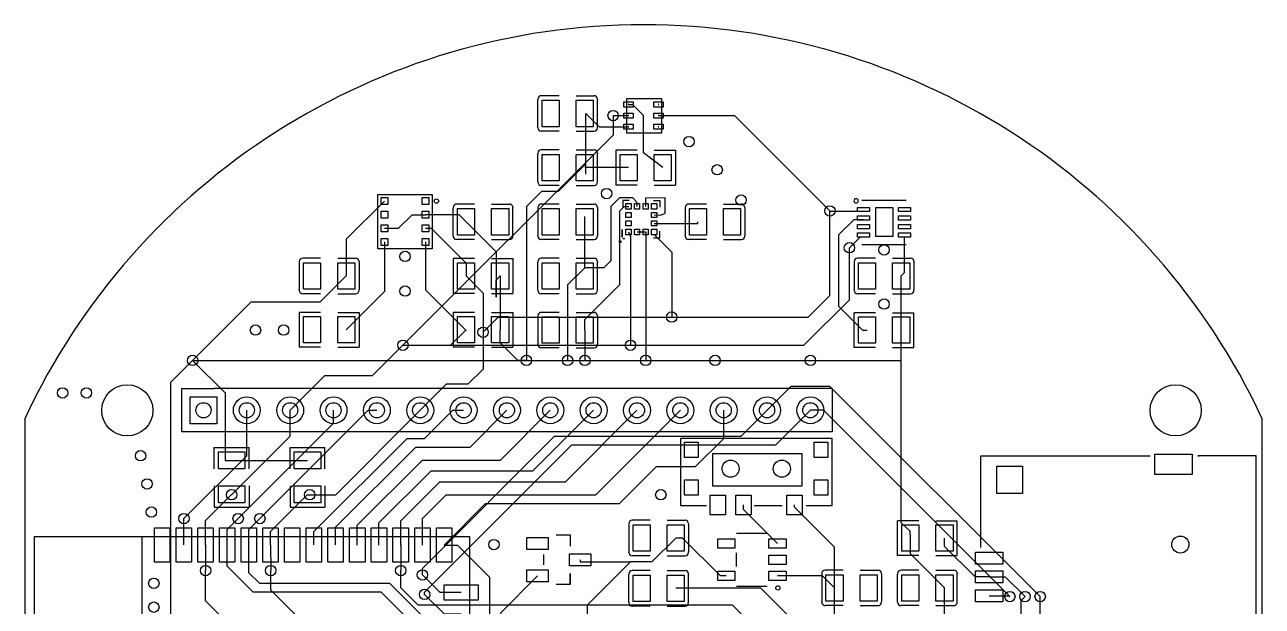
# Model space of a CAD drawing. Extents: x -1427 to 1430, y -1575 to 1575.
# Drawn here: x -1427 to 1427, y 233 to 1575 of the extents above; entities that cross this region are included whole.
import ezdxf

# ---------------------------------------------------------------- set-up
doc = ezdxf.new("R2010")
doc.units = 9

msp = doc.modelspace()

# ---------------------------------------------------------------- linework, layer by layer
for points in [[(-243.9, 1403.069), (-243.9, 1401.496)], [(-243.9, 1338.503), (-243.9, 1401.496)], [(-194.686, 1410.945), (-236.024, 1410.945)], [(-155.316, 1410.945), (-113.978, 1410.945)], [(-106.103, 1403.07), (-106.103, 1401.497)], [(-106.102, 1338.503), (-106.103, 1401.497)], [(-34.45, 1390.58), (-25.58, 1390.58), (0, 1365)], [(-70, 1365), (-70, 1320), (-555, 835)], [(-133.13, 1230), (-133.131, 1370)], [(-133.131, 1370), (-102.551, 1339.42), (-34.45, 1339.42)], [(-70, 1365), (-34.5, 1365)], [(44.37, 1245), (0, 1279.37), (0, 1365)], [(34.451, 1364.99), (210.01, 1364.99), (430, 1145)], [(-243.9, 1336.931), (-243.9, 1338.503)], [(-194.686, 1329.055), (-236.024, 1329.055)], [(-155.316, 1329.055), (-113.978, 1329.055)], [(-106.102, 1337.719), (-106.102, 1338.503)], [(-106.102, 1336.931), (-106.102, 1338.503)], [(-194.686, 1285.945), (-236.024, 1285.945)], [(-155.316, 1285.945), (-113.978, 1285.945)], [(-63.899, 1285.156), (-63.898, 1204.844)], [(-14.685, 1285.156), (-63.898, 1285.156)], [(24.685, 1285.156), (73.898, 1285.156)], [(73.898, 1285.156), (73.898, 1204.844)], [(-243.9, 1278.069), (-243.9, 1276.496)], [(-243.9, 1213.503), (-243.9, 1276.496)], [(-106.103, 1278.07), (-106.103, 1276.497)], [(-106.102, 1213.503), (-106.103, 1276.497)], [(-135.63, 1251.25), (-196.88, 1190), (-235, 1190), (-270, 1155), (-270, 800)], [(-34.37, 1245), (-135.63, 1245)], [(-243.9, 1211.931), (-243.9, 1213.503)], [(-194.686, 1204.055), (-236.024, 1204.055)], [(-155.316, 1204.055), (-113.978, 1204.055)], [(-106.102, 1212.719), (-106.102, 1213.503)], [(-106.102, 1211.931), (-106.102, 1213.503)], [(-14.685, 1204.844), (-63.898, 1204.844)], [(24.685, 1204.844), (73.898, 1204.844)], [(-14.8, 1155.6), (-15.1, 1165.4), (-24.7, 1175), (-55, 1175), (-75, 1155), (-75, 1030), (-91.3, 1013.7), (-135.6, 1013.7)], [(24.53, 1135.898), (40, 1135), (50, 1140), (50, 1175), (4.8, 1174.8), (4.84, 1155.588)], [(-597.27, 1167.95), (-685.63, 1079.59), (-685.63, 995)], [(-438.899, 1153.069), (-438.899, 1151.496)], [(-438.899, 1088.503), (-438.899, 1151.496)], [(-389.685, 1160.945), (-431.023, 1160.945)], [(-370, 865), (-335.3, 900), (380, 900), (430, 950), (430, 1145)], [(-350.315, 1160.945), (-308.977, 1160.945)], [(-301.102, 1153.07), (-301.102, 1151.497)], [(-301.101, 1088.503), (-301.102, 1151.497)], [(-243.899, 1153.069), (-243.899, 1151.497)], [(-243.899, 1152.281), (-243.899, 1151.497)], [(-243.899, 1151.497), (-243.898, 1088.503)], [(-194.685, 1160.945), (-236.023, 1160.945)], [(-155.315, 1160.945), (-113.977, 1160.945)], [(-135, 870), (-135, 894.4), (-54.4, 975), (-54.4, 1145.6), (-44.4, 1155.6), (-33.9, 1155.6)], [(-106.101, 1153.069), (-106.101, 1151.497)], [(-106.101, 1151.497), (-106.101, 1088.504)], [(-33, 1169.064), (-48, 1169.064), (-48, 1154.064)], [(23, 1169.064), (38, 1169.064), (38, 1154.064)], [(96.101, 1153.069), (96.101, 1151.497)], [(96.101, 1152.281), (96.101, 1151.497)], [(96.101, 1151.497), (96.102, 1088.503)], [(145.315, 1160.945), (103.977, 1160.945)], [(184.685, 1160.945), (226.023, 1160.945)], [(233.899, 1153.069), (233.899, 1151.497)], [(233.899, 1151.497), (233.899, 1088.504)], [(430, 1145), (430.471, 1144.529), (507.759, 1144.529)], [(503.823, 1169.937), (606.186, 1169.937)], [(-597.3, 1105), (-565, 1105), (-533.5, 1136.4), (-502.8, 1136.4)], [(-502.78, 1136.45), (-425.82, 1136.45), (-409.37, 1120)], [(-409.37, 1120), (-340, 1050.63), (-340, 945.63), (-340, 985.63), (-330.63, 995)], [(-135.63, 1013.75), (-135.63, 1132.5)], [(24.5, 1116.2), (125.6, 1116.2), (125.6, 1120)], [(507.8, 1124.8), (484.8, 1124.8), (450, 1090), (450, 925), (505, 870), (515.6, 870)], [(-502.8, 1105), (-490, 1105), (-409.4, 1024.4), (-409.4, 995)], [(-438.899, 1086.931), (-438.899, 1088.503)], [(-301.101, 1087.719), (-301.101, 1088.503)], [(-301.101, 1086.931), (-301.101, 1088.503)], [(-243.898, 1086.93), (-243.898, 1088.503)], [(-106.101, 1086.931), (-106.101, 1088.504)], [(-49, 1085.064), (-49, 1102.064), (-49, 1083.569)], [(-34.53, 1096.528), (-30, 1085.94), (-30, 835)], [(-14.8, 1096.5), (4.8, 1096.5)], [(4.8, 1096.499), (5, 1096.299), (5, 800)], [(23, 1083.064), (38, 1083.064), (38, 1098.064)], [(24.53, 1090.47), (65, 1050), (65, 900)], [(96.102, 1086.93), (96.102, 1088.503)], [(233.899, 1086.931), (233.899, 1088.504)], [(475, 1060), (500.47, 1085.47), (507.76, 1085.47)], [(594.37, 995), (602.24, 1002.87), (602.24, 1085.47)], [(-597.27, 1073.46), (-597.27, 959.178), (-685.659, 870.789)], [(-555, 835), (370, 835), (475, 940), (475, 1060)], [(-502.8, 1073.5), (-502.8, 962.8), (-409.4, 869.4), (-409.4, 870.79)], [(-389.685, 1079.055), (-431.023, 1079.055)], [(-350.315, 1079.055), (-308.977, 1079.055)], [(-194.685, 1079.055), (-236.023, 1079.055)], [(-155.315, 1079.055), (-113.977, 1079.055)], [(-47.653, 1081.717), (-42.86, 1081.717)], [(145.315, 1079.055), (103.977, 1079.055)], [(184.685, 1079.055), (226.023, 1079.055)], [(503.823, 1067.574), (606.186, 1067.574)], [(-793.899, 1028.069), (-793.899, 1026.497)], [(-744.685, 1035.945), (-786.023, 1035.945)], [(-705.315, 1035.945), (-663.977, 1035.945)], [(-656.101, 1028.069), (-656.101, 1026.497)], [(-438.899, 1035.156), (-438.898, 954.844)], [(-389.685, 1035.156), (-438.898, 1035.156)], [(-350.315, 1035.156), (-301.102, 1035.156)], [(-301.102, 1035.156), (-301.102, 954.844)], [(-243.899, 1028.069), (-243.899, 1026.496)], [(-194.685, 1035.945), (-236.023, 1035.945)], [(-155.315, 1035.945), (-113.977, 1035.945)], [(-106.102, 1028.07), (-106.102, 1026.497)], [(486.101, 1028.069), (486.101, 1026.497)], [(535.315, 1035.945), (493.977, 1035.945)], [(574.685, 1035.945), (616.023, 1035.945)], [(623.899, 1028.069), (623.899, 1026.497)], [(-793.899, 1027.281), (-793.899, 1026.497)], [(-793.899, 1026.497), (-793.898, 963.503)], [(-656.101, 1026.497), (-656.101, 963.504)], [(-243.899, 963.503), (-243.899, 1026.496)], [(-135.63, 1013.75), (-175, 974.38), (-175, 800)], [(-106.101, 963.503), (-106.102, 1026.497)], [(486.101, 1027.281), (486.101, 1026.497)], [(486.101, 1026.497), (486.102, 963.503)], [(623.899, 1026.497), (623.899, 963.504)], [(-1040, 800), (-905, 935), (-745.601, 935), (-685.601, 995)], [(-409.37, 995), (-370, 955.63), (-370, 865)], [(-330.63, 995), (-330.659, 994.971), (-330.66, 870.79)], [(594.37, 870), (594.37, 995), (594.37, 995)], [(-793.898, 961.93), (-793.898, 963.503)], [(-744.685, 954.055), (-786.023, 954.055)], [(-705.315, 954.055), (-663.977, 954.055)], [(-656.101, 961.931), (-656.101, 963.504)], [(-389.685, 954.844), (-438.898, 954.844)], [(-350.315, 954.844), (-301.102, 954.844)], [(-243.899, 961.931), (-243.899, 963.503)], [(-194.685, 954.055), (-236.023, 954.055)], [(-155.315, 954.055), (-113.977, 954.055)], [(-106.101, 962.719), (-106.101, 963.503)], [(-106.101, 961.931), (-106.101, 963.503)], [(486.102, 961.93), (486.102, 963.503)], [(535.315, 954.055), (493.977, 954.055)], [(574.685, 954.055), (616.023, 954.055)], [(623.899, 961.931), (623.899, 963.504)], [(-793.929, 910.945), (-793.928, 830.633)], [(-744.715, 910.945), (-793.928, 910.945)], [(-705.345, 910.945), (-656.132, 910.945)], [(-656.132, 910.945), (-656.132, 830.633)], [(-438.929, 910.945), (-438.928, 830.633)], [(-389.715, 910.945), (-438.928, 910.945)], [(-350.345, 910.945), (-301.132, 910.945)], [(-301.132, 910.945), (-301.132, 830.633)], [(-243.899, 903.069), (-243.899, 901.497)], [(-243.899, 902.281), (-243.899, 901.497)], [(-243.899, 901.497), (-243.898, 838.503)], [(-194.685, 910.945), (-236.023, 910.945)], [(-155.315, 910.945), (-113.977, 910.945)], [(-106.101, 903.069), (-106.101, 901.497)], [(-106.101, 901.497), (-106.101, 838.504)], [(535.315, 910.156), (486.102, 910.156)], [(486.102, 829.844), (486.102, 910.156)], [(574.685, 910.156), (623.898, 910.156)], [(623.899, 829.844), (623.898, 910.156)], [(-555, 835), (-445.2, 835), (-409.4, 870.8)], [(-370, 865), (-370, 780), (-405, 745), (-455, 745), (-515, 685)], [(-270, 800), (-290, 800), (-330.7, 840.7), (-330.7, 870.8)], [(-135.63, 870), (-135.63, 800.63), (-135, 800)], [(385, 800), (594.4, 800), (594.4, 870)], [(615.6, 390), (615.1, 405.9), (594.4, 425.3), (594.4, 870)], [(-815, 685), (-735, 765), (-625, 765), (-555, 835)], [(-744.715, 830.633), (-793.928, 830.633)], [(-705.345, 830.633), (-656.132, 830.633)], [(-389.715, 830.633), (-438.928, 830.633)], [(-350.345, 830.633), (-301.132, 830.633)], [(-243.898, 836.93), (-243.898, 838.503)], [(-194.685, 829.055), (-236.023, 829.055)], [(-155.315, 829.055), (-113.977, 829.055)], [(-106.101, 836.931), (-106.101, 838.504)], [(535.315, 829.844), (486.102, 829.844)], [(574.685, 829.844), (623.898, 829.844)], [(-990, -200), (-1090, -100), (-1090, 750), (-1040, 800)], [(-1040, 800), (385, 800)], [(-1040, 800), (-965, 725), (-965, 569.4), (-950, 569.4)], [(435, 735), (435, 735), (435, 635), (-1065, 635), (-1065, 735), (-990, 735)], [(435, 735), (-990, 735)], [(915, 255), (430, 740), (340, 740), (285, 685)], [(-1427.255, 665.539), (-1427.255, -666.498)], [(-1060, 435), (-915, 580), (-915, 685)], [(-950, 490), (-815, 625), (-815, 685)], [(-935, 435), (-715, 655), (-715, 685)], [(-885, 435), (-635, 685), (-615, 685)], [(-770, 490), (-710, 490), (-515, 685)], [(-760.1, 374), (-760.1, 404.9), (-545, 620), (-505, 620), (-440, 685), (-415, 685)], [(-710.1, 374), (-710.1, 414.9), (-525, 600), (-400, 600), (-315, 685)], [(-660.12, 373.98), (-660.12, 419.88), (-510, 570), (-330, 570), (-215, 685)], [(-610.12, 373.98), (-610.12, 424.88), (-490, 545), (-255, 545), (-115, 685)], [(-560.12, 373.98), (-560.12, 429.88), (-470, 520), (-180, 520), (-15, 685)], [(-510.12, 373.98), (-510.12, 434.88), (-455, 490), (-110, 490), (85, 685)], [(-510, 305), (-510, 320), (-205, 625), (225, 625), (285, 685)], [(-505, 260), (-505, 265), (-165, 605), (305, 605), (385, 685)], [(-460.12, 373.98), (-364.1, 470), (-55, 470), (30, 555), (120, 555), (185, 620), (185, 685)], [(845, 255), (415, 685), (385, 685)], [(1427.254, -665.545), (1427.254, 665.539)], [(375.001, 465.001), (435.001, 465.001), (435.001, 620.001), (85.001, 620.001), (85.001, 465.001), (145.001, 465.001)], [(-990.156, 549.685), (-990.156, 598.898)], [(-990.156, 598.898), (-909.844, 598.898)], [(-909.844, 549.685), (-909.844, 598.898)], [(-815.186, 549.685), (-815.186, 598.898)], [(-815.186, 598.898), (-734.874, 598.898)], [(-734.874, 549.685), (-734.874, 598.898)], [(778.349, 368.58), (778.349, 580.116), (891.892, 579.801)], [(891.899, 579.781), (1168.349, 580.116)], [(1278.301, -66.42), (1413.301, -66.42), (1413.301, 579.781), (1278.301, 579.781), (1281.658, 579.801)], [(-950, 569.37), (-775, 569.37)], [(-1010.12, 373.98), (-1010.12, 430.51), (-950, 490.63)], [(-990.156, 510.315), (-990.156, 461.102)], [(-950, 490.63), (-950, 490)], [(-909.844, 510.315), (-909.844, 461.102)], [(-860.11, 373.98), (-860.11, 405.52), (-775, 490.63)], [(-815.186, 510.315), (-815.186, 461.102)], [(-775, 490.63), (-774.37, 490), (-770, 490)], [(-734.874, 510.315), (-734.874, 461.102)], [(-990.156, 461.101), (-909.844, 461.102)], [(-815.186, 461.101), (-734.874, 461.102)], [(309.05, 377.4), (230.471, 455.979), (230.471, 466.521)], [(255.001, 465.001), (320.001, 465.001)], [(440.63, 275), (440.63, 369.37), (348.601, 461.399), (348.601, 466.499)], [(-1060.1, 374), (-1060, 435)], [(-960.11, 373.98), (-960.11, 409.89), (-935, 435)], [(-910.12, 373.98), (-910.12, 409.88), (-885, 435)], [(15.315, 430.945), (-26.023, 430.945)], [(54.685, 430.945), (96.023, 430.945)], [(635.315, 430.156), (586.102, 430.156)], [(586.102, 349.844), (586.102, 430.156)], [(674.685, 430.156), (723.898, 430.156)], [(723.899, 349.844), (723.898, 430.156)], [(-33.899, 423.069), (-33.899, 421.497)], [(-33.899, 422.281), (-33.899, 421.497)], [(-33.899, 421.497), (-33.898, 358.503)], [(103.899, 423.069), (103.899, 421.497)], [(103.899, 421.497), (103.899, 358.504)], [(214.562, 401.025), (285.429, 401.025)], [(-1010.1, 374), (-1010, 315)], [(-530, -165), (-530, 190), (-605, 265), (-900, 265), (-960.11, 325.11), (-960.11, 373.979)], [(-490, -165), (-490, 190), (-585, 285), (-885, 285), (-910.12, 310.12), (-910.12, 373.979)], [(-860.1, 374), (-860, 315)], [(-560.1, 374), (-560, 315)], [(-460.12, 373.979), (-428.979, 373.979), (-355, 300), (-355, 155)], [(-201.5, 397.48), (-169.41, 397.48), (-169.41, 371.5)], [(74.37, 390), (19.37, 335), (-30, 335), (-130.03, 234.97), (-130.03, 174.37)], [(190.9, 302.6), (177.4, 302.6), (90, 390), (74.4, 390)], [(694.37, 275), (615.63, 353.74), (615.63, 390)], [(797.402, 300.3), (764.702, 300.3), (694.37, 370.632), (694.37, 390)], [(-230.43, 351.81), (-230.43, 328.19)], [(-33.898, 356.93), (-33.898, 358.503)], [(15.315, 349.055), (-26.023, 349.055)], [(54.685, 349.055), (96.023, 349.055)], [(103.899, 356.931), (103.899, 358.504)], [(214.562, 324.252), (214.562, 355.749)], [(635.315, 349.844), (586.102, 349.844)], [(674.685, 349.844), (723.898, 349.844)], [(150, 50), (10, 190), (-955, 190), (-1010, 245), (-1010, 315)], [(150, 85), (25, 210), (-800, 210), (-860, 270), (-860, 315)], [(285, 155), (205, 235), (-520, 235), (-560, 275), (-560, 315)], [(-145.8, 340), (-145.8, 335), (-30, 335)], [(15.315, 315.033), (-26.023, 315.033)], [(54.685, 315.033), (96.023, 315.033)], [(460.315, 315.945), (418.977, 315.945)], [(499.685, 315.945), (541.023, 315.945)], [(635.315, 315.945), (593.977, 315.945)], [(674.685, 315.945), (716.023, 315.945)], [(-420.7, 264.3), (-469.3, 264.3), (-510, 305)], [(-244.2, 302.6), (-330, 216.8), (-330, 140), (-350, 120), (-350, -4.4), (-255, -99.4)], [(-169.41, 308.5), (-169.41, 282.52), (-169.41, 308.5), (-169.41, 282.52), (-201.5, 282.52)], [(-33.899, 307.157), (-33.899, 305.584)], [(-33.899, 242.591), (-33.899, 305.584)], [(103.898, 307.158), (103.898, 305.585)], [(103.899, 242.591), (103.898, 305.585)], [(440.63, 275), (413.03, 302.6), (337.9, 302.6), (309.099, 302.6)], [(411.101, 308.069), (411.101, 306.497)], [(411.101, 307.281), (411.101, 306.497)], [(411.101, 306.497), (411.102, 243.503)], [(548.899, 308.069), (548.899, 306.497)], [(548.899, 306.497), (548.899, 243.504)], [(586.101, 308.069), (586.101, 306.496)], [(586.101, 243.503), (586.101, 306.496)], [(723.898, 308.07), (723.898, 306.497)], [(723.899, 243.503), (723.898, 306.497)], [(797.4, 300.3), (834.6, 300.3), (880, 255)], [(-420.701, 214.299), (-459.299, 214.299), (-505, 260)], [(325.9, 107.8), (360, 107.8), (360, 185), (270.9, 274.1), (74.4, 274.1)], [(214.562, 278.977), (285.429, 278.977)], [(442.6, 144.199), (440.63, 146.169), (440.63, 275)], [(694.37, 160), (694.37, 275), (694.37, 275)], [(797.378, 257.051), (842.949, 257.051), (845, 255)], [(-33.899, 241.019), (-33.899, 242.591)], [(15.315, 233.143), (-26.023, 233.143)], [(54.685, 233.143), (96.023, 233.143)], [(103.899, 241.807), (103.899, 242.591)], [(103.899, 241.019), (103.899, 242.591)], [(411.102, 241.93), (411.102, 243.503)], [(460.315, 234.055), (418.977, 234.055)], [(499.685, 234.055), (541.023, 234.055)], [(880, 255), (870.02, 245.02), (870.02, -144.98), (505, -510)], [(548.899, 241.931), (548.899, 243.504)], [(586.101, 241.931), (586.101, 243.503)], [(635.315, 234.055), (593.977, 234.055)], [(674.685, 234.055), (716.023, 234.055)], [(723.899, 242.719), (723.899, 243.503)], [(723.899, 241.931), (723.899, 243.503)], [(797.378, 83.75), (828.682, 83.75), (915, 170.068), (915, 255)]]:
    msp.add_lwpolyline(points)
for points in [[(-194.686, 1339.488), (-234.056, 1339.488), (-234.056, 1400.512), (-194.686, 1400.512)], [(-115.946, 1339.488), (-155.316, 1339.488), (-155.316, 1400.512), (-115.946, 1400.512)], [(-38.82, 1324.815), (-38.82, 1404.815), (41.18, 1404.815), (41.18, 1324.815), (-38.82, 1324.815)], [(-45.28, 1396.495), (-23.62, 1396.495), (-23.62, 1384.675), (-45.28, 1384.675)], [(-45.28, 1370.895), (-23.62, 1370.895), (-23.62, 1359.085), (-45.28, 1359.085)], [(-33.55, 1390.585), (-35.35, 1390.585)], [(-33.55, 1390.585), (-35.35, 1390.585)], [(23.62, 1396.495), (45.27, 1396.495), (45.27, 1384.675), (23.62, 1384.675)], [(23.62, 1370.895), (45.27, 1370.895), (45.27, 1359.085), (23.62, 1359.085)], [(35.35, 1390.585), (33.55, 1390.585)], [(35.35, 1390.585), (33.55, 1390.585)], [(-45.28, 1345.325), (-23.62, 1345.325), (-23.62, 1333.515), (-45.28, 1333.515)], [(-33.55, 1364.985), (-35.35, 1364.985)], [(-33.55, 1364.985), (-35.35, 1364.985)], [(23.62, 1345.355), (45.27, 1345.355), (45.27, 1333.545), (23.62, 1333.545)], [(35.35, 1364.985), (33.55, 1364.985)], [(35.35, 1364.985), (33.55, 1364.985)], [(-33.55, 1339.415), (-35.35, 1339.415)], [(-33.55, 1339.415), (-35.35, 1339.415)], [(35.35, 1339.445), (33.55, 1339.445)], [(35.35, 1339.445), (33.55, 1339.445)], [(-194.686, 1214.488), (-234.056, 1214.488), (-234.056, 1275.512), (-194.686, 1275.512)], [(-115.946, 1214.488), (-155.316, 1214.488), (-155.316, 1275.512), (-115.946, 1275.512)], [(-54.055, 1275.512), (-14.685, 1275.512), (-14.685, 1214.488), (-54.055, 1214.488)], [(24.685, 1275.512), (64.055, 1275.512), (64.055, 1214.488), (24.685, 1214.488)], [(-612.782, 1182.947), (-487.782, 1182.947), (-487.782, 1057.947), (-612.782, 1057.947), (-612.782, 1182.947)], [(-605.144, 1175.821), (-589.396, 1175.821), (-589.396, 1160.073), (-605.144, 1160.073)], [(-510.656, 1175.821), (-494.908, 1175.821), (-494.908, 1160.073), (-510.656, 1160.073)], [(-605.144, 1144.325), (-589.396, 1144.325), (-589.396, 1128.577), (-605.144, 1128.577)], [(-510.656, 1144.325), (-494.908, 1144.325), (-494.908, 1128.577), (-510.656, 1128.577)], [(-389.685, 1089.488), (-429.055, 1089.488), (-429.055, 1150.512), (-389.685, 1150.512)], [(-310.945, 1089.488), (-350.315, 1089.488), (-350.315, 1150.512), (-310.945, 1150.512)], [(-234.055, 1150.512), (-194.685, 1150.512), (-194.685, 1089.488), (-234.055, 1089.488)], [(-155.315, 1150.512), (-115.945, 1150.512), (-115.945, 1089.488), (-155.315, 1089.488)], [(-40.436, 1162.084), (-28.624, 1162.084), (-28.624, 1149.092), (-40.436, 1149.092)], [(-20.746, 1162.084), (-8.934, 1162.084), (-8.934, 1149.092), (-20.746, 1149.092)], [(-1.066, 1162.084), (10.746, 1162.084), (10.746, 1149.092), (-1.066, 1149.092)], [(18.624, 1162.084), (30.436, 1162.084), (30.436, 1149.092), (18.624, 1149.092)], [(105.945, 1150.512), (145.315, 1150.512), (145.315, 1089.488), (105.945, 1089.488)], [(184.685, 1150.512), (224.055, 1150.512), (224.055, 1089.488), (184.685, 1089.488)], [(521.54, 1153.204), (521.54, 1143.362), (493.981, 1143.362), (493.981, 1153.204)], [(575.19, 1152.82), (575.19, 1085.89), (535.82, 1085.89), (535.82, 1152.82)], [(616.029, 1153.204), (616.029, 1143.362), (588.47, 1143.362), (588.47, 1153.204)], [(-40.436, 1129.992), (-40.436, 1141.803), (-28.624, 1141.803), (-28.624, 1129.992)], [(-40.436, 1110.312), (-40.436, 1122.123), (-28.624, 1122.123), (-28.624, 1110.312)], [(30.436, 1141.803), (30.436, 1129.992), (18.624, 1129.992), (18.624, 1141.803)], [(30.436, 1122.123), (30.436, 1110.312), (18.624, 1110.312), (18.624, 1122.123)], [(521.539, 1133.519), (521.539, 1123.677), (493.98, 1123.677), (493.98, 1133.519)], [(521.539, 1113.833), (521.539, 1103.991), (493.98, 1103.991), (493.98, 1113.833)], [(616.028, 1133.519), (616.028, 1123.677), (588.469, 1123.677), (588.469, 1133.519)], [(616.028, 1113.833), (616.028, 1103.991), (588.469, 1103.991), (588.469, 1113.833)], [(-605.144, 1112.829), (-589.396, 1112.829), (-589.396, 1097.081), (-605.144, 1097.081)], [(-510.656, 1112.829), (-494.908, 1112.829), (-494.908, 1097.081), (-510.656, 1097.081)], [(-28.624, 1090.032), (-40.436, 1090.032), (-40.436, 1103.024), (-28.624, 1103.024)], [(-8.934, 1090.032), (-20.746, 1090.032), (-20.746, 1103.024), (-8.934, 1103.024)], [(10.746, 1090.032), (-1.066, 1090.032), (-1.066, 1103.024), (10.746, 1103.024)], [(30.436, 1090.032), (18.624, 1090.032), (18.624, 1103.024), (30.436, 1103.024)], [(521.539, 1094.148), (521.539, 1084.306), (493.98, 1084.306), (493.98, 1094.148)], [(616.027, 1094.148), (616.027, 1084.306), (588.468, 1084.306), (588.468, 1094.148)], [(-605.144, 1081.333), (-589.396, 1081.333), (-589.396, 1065.585), (-605.144, 1065.585)], [(-510.656, 1081.333), (-494.908, 1081.333), (-494.908, 1065.585), (-510.656, 1065.585)], [(-784.055, 1025.512), (-744.685, 1025.512), (-744.685, 964.488), (-784.055, 964.488)], [(-705.315, 1025.512), (-665.945, 1025.512), (-665.945, 964.488), (-705.315, 964.488)], [(-429.055, 1025.512), (-389.685, 1025.512), (-389.685, 964.488), (-429.055, 964.488)], [(-350.315, 1025.512), (-310.945, 1025.512), (-310.945, 964.488), (-350.315, 964.488)], [(-194.685, 964.488), (-234.055, 964.488), (-234.055, 1025.512), (-194.685, 1025.512)], [(-115.945, 964.488), (-155.315, 964.488), (-155.315, 1025.512), (-115.945, 1025.512)], [(495.945, 1025.512), (535.315, 1025.512), (535.315, 964.488), (495.945, 964.488)], [(574.685, 1025.512), (614.055, 1025.512), (614.055, 964.488), (574.685, 964.488)], [(-784.085, 901.301), (-744.715, 901.301), (-744.715, 840.277), (-784.085, 840.277)], [(-705.345, 901.301), (-665.975, 901.301), (-665.975, 840.277), (-705.345, 840.277)], [(-429.085, 901.301), (-389.715, 901.301), (-389.715, 840.277), (-429.085, 840.277)], [(-350.345, 901.301), (-310.975, 901.301), (-310.975, 840.277), (-350.345, 840.277)], [(-234.055, 900.512), (-194.685, 900.512), (-194.685, 839.488), (-234.055, 839.488)], [(-155.315, 900.512), (-115.945, 900.512), (-115.945, 839.488), (-155.315, 839.488)], [(535.315, 839.488), (495.945, 839.488), (495.945, 900.512), (535.315, 900.512)], [(614.055, 839.488), (574.685, 839.488), (574.685, 900.512), (614.055, 900.512)], [(-1046, 716), (-984, 716), (-984, 654), (-1046, 654)], [(126.144, 575.749), (94.648, 575.749), (94.648, 611.183), (126.144, 611.183)], [(425.357, 575.768), (393.861, 575.768), (393.861, 611.202), (425.357, 611.202)], [(-980.512, 549.685), (-980.512, 589.055), (-919.488, 589.055), (-919.488, 549.685)], [(-805.542, 549.685), (-805.542, 589.055), (-744.518, 589.055), (-744.518, 549.685)], [(365.005, 510.005), (160.005, 510.005), (160.005, 585.005), (365.005, 585.005), (365.005, 510.005)], [(1179.295, 536.493), (1179.295, 583.737), (1265.909, 583.737), (1265.909, 536.493)], [(815.121, 493.186), (815.121, 556.178), (874.177, 556.178), (874.177, 493.186)], [(126.144, 489.154), (94.648, 489.154), (94.648, 524.588), (126.144, 524.588)], [(425.357, 489.154), (393.861, 489.154), (393.861, 524.588), (425.357, 524.588)], [(-980.512, 470.945), (-980.512, 510.315), (-919.488, 510.315), (-919.488, 470.945)], [(-805.542, 470.945), (-805.542, 510.315), (-744.518, 510.315), (-744.518, 470.945)], [(189.137, 443.879), (153.703, 443.879), (153.703, 489.155), (189.137, 489.155)], [(248.192, 443.879), (212.758, 443.879), (212.758, 489.155), (248.192, 489.155)], [(366.302, 443.879), (330.868, 443.879), (330.868, 489.155), (366.302, 489.155)], [(-1092.401, 413.347), (-1092.401, 334.607), (-1127.835, 334.607), (-1127.835, 413.347)], [(-1042.399, 413.347), (-1042.399, 334.607), (-1077.833, 334.607), (-1077.833, 413.347)], [(-992.399, 413.347), (-992.399, 334.607), (-1027.833, 334.607), (-1027.833, 413.347)], [(-942.398, 413.347), (-942.398, 334.607), (-977.832, 334.607), (-977.832, 413.347)], [(-892.399, 413.347), (-892.399, 334.607), (-927.833, 334.607), (-927.833, 413.347)], [(-842.397, 413.347), (-842.397, 334.607), (-877.831, 334.607), (-877.831, 413.347)], [(-792.397, 413.347), (-792.397, 334.607), (-827.831, 334.607), (-827.831, 413.347)], [(-742.398, 413.347), (-742.398, 334.607), (-777.832, 334.607), (-777.832, 413.347)], [(-692.399, 413.347), (-692.399, 334.607), (-727.833, 334.607), (-727.833, 413.347)], [(-642.4, 413.347), (-642.4, 334.607), (-677.834, 334.607), (-677.834, 413.347)], [(-592.401, 413.347), (-592.401, 334.607), (-627.835, 334.607), (-627.835, 413.347)], [(-542.401, 413.347), (-542.401, 334.607), (-577.835, 334.607), (-577.835, 413.347)], [(-492.401, 413.347), (-492.401, 334.607), (-527.835, 334.607), (-527.835, 413.347)], [(-442.4, 413.347), (-442.4, 334.607), (-477.834, 334.607), (-477.834, 413.347)], [(-24.055, 420.512), (15.315, 420.512), (15.315, 359.488), (-24.055, 359.488)], [(54.685, 420.512), (94.055, 420.512), (94.055, 359.488), (54.685, 359.488)], [(635.315, 359.488), (595.945, 359.488), (595.945, 420.512), (635.315, 420.512)], [(714.055, 359.488), (674.685, 359.488), (674.685, 420.512), (714.055, 420.512)], [(-1405, -315), (-1405, 393.66), (-401.06, 393.66), (-401.06, -315), (-1405, -315)], [(-1405, -315), (-1405, 393.66), (-1156.97, 393.66), (-1156.97, -315), (-1405, -315)], [(-268.806, 363.62), (-268.806, 391.18), (-219.594, 391.18), (-219.594, 363.62)], [(171.255, 366.575), (171.255, 388.228), (210.625, 388.228), (210.625, 366.575)], [(289.365, 366.575), (289.365, 388.228), (328.735, 388.228), (328.735, 366.575)], [(-170.406, 326.22), (-170.406, 353.78), (-121.194, 353.78), (-121.194, 326.22)], [(289.365, 329.173), (289.365, 350.827), (328.735, 350.827), (328.735, 329.173)], [(765.909, 329.8), (765.909, 357.36), (828.901, 357.36), (828.901, 329.8)], [(-268.806, 288.82), (-268.806, 316.38), (-219.594, 316.38), (-219.594, 288.82)], [(765.909, 286.493), (765.909, 314.053), (828.901, 314.053), (828.901, 286.493)], [(15.315, 243.576), (-24.055, 243.576), (-24.055, 304.6), (15.315, 304.6)], [(94.055, 243.576), (54.685, 243.576), (54.685, 304.6), (94.055, 304.6)], [(171.255, 291.772), (171.255, 313.425), (210.625, 313.425), (210.625, 291.772)], [(289.365, 291.772), (289.365, 313.425), (328.735, 313.425), (328.735, 291.772)], [(420.945, 305.512), (460.315, 305.512), (460.315, 244.488), (420.945, 244.488)], [(499.685, 305.512), (539.055, 305.512), (539.055, 244.488), (499.685, 244.488)], [(635.315, 244.488), (595.945, 244.488), (595.945, 305.512), (635.315, 305.512)], [(714.055, 244.488), (674.685, 244.488), (674.685, 305.512), (714.055, 305.512)], [(-381.378, 246.614), (-460.118, 246.614), (-460.118, 282.048), (-381.378, 282.048)], [(765.909, 243.186), (765.909, 270.746), (828.901, 270.746), (828.901, 243.186)]]:
    msp.add_lwpolyline(points, close=True)
for centre, radius in [((-70, 1365), 12), ((105, 1305), 12), ((170, 1240), 12), ((-477.78, 1167.95), 5), ((-85, 1185), 12), ((225, 1170), 12), ((430, 1145), 12), ((-54, 1074.07), 2.24), ((475, 1060), 12), ((555, 1055), 12), ((-550, 1040), 12), ((-550, 960), 12), ((555, 930), 12), ((65, 900), 12), ((-895, 870), 12), ((-830, 870), 12), ((-370, 865), 12), ((-555, 835), 12), ((-30, 835), 12), ((-1040, 800), 12), ((-270, 800), 12), ((-175, 800), 12), ((-135, 800), 12), ((5, 800), 12), ((165, 800), 12), ((385, 800), 12), ((-1190.71, 684.71), 59.055), ((1227.4, 684.71), 59.055), ((-1340, 725), 12), ((-1285, 725), 12), ((-915, 685), 31), ((-815, 685), 31), ((-715, 685), 31), ((-615, 685), 31), ((-515, 685), 31), ((-415, 685), 31), ((-315, 685), 31), ((-215, 685), 31), ((-115, 685), 31), ((-15, 685), 31), ((85, 685), 31), ((185, 685), 31), ((285, 685), 31), ((385, 685), 31), ((-1015, 685), 17.5), ((-915, 685), 17.5), ((-815, 685), 17.5), ((-715, 685), 17.5), ((-615, 685), 17.5), ((-515, 685), 17.5), ((-415, 685), 17.5), ((-315, 685), 17.5), ((-215, 685), 17.5), ((-115, 685), 17.5), ((-15, 685), 17.5), ((85, 685), 17.5), ((185, 685), 17.5), ((285, 685), 17.5), ((385, 685), 17.5), ((-1160, 580), 12), ((200.94, 550.18), 19.685), ((319.05, 550.18), 19.685), ((-1145, 515), 12), ((-950, 490), 12), ((-770, 490), 12), ((40, 490), 12), ((-1135, 450), 12), ((-1060, 435), 12), ((-935, 435), 12), ((-885, 435), 12), ((-345, 375), 12), ((1238.35, 375.08), 19.685), ((-1010, 315), 12), ((-860, 315), 12), ((-560, 315), 12), ((-510, 305), 12), ((-1129.44, 285.56), 12), ((-505, 260), 12), ((309.99, 275.01), 5), ((845, 255), 12), ((880, 255), 12), ((915, 255), 12), ((-1129.44, 230.56), 12)]:
    msp.add_circle(centre, radius)
for centre, radius, start, end in [((0, 0.0004), 1574.802, 24.9999411, 155.0000589), ((-236.024, 1403.069), 7.876, 90, 180), ((-113.978, 1403.07), 7.875, 360, 90), ((-35.35, 1390.585), 0, 90, 270), ((-33.55, 1390.585), 0, 270, 90), ((33.55, 1390.585), 0, 90, 270), ((35.35, 1390.585), 0, 270, 90), ((-35.35, 1364.985), 0, 90, 270), ((-33.55, 1364.985), 0, 270, 90), ((33.55, 1364.985), 0, 90, 270), ((35.35, 1364.985), 0, 270, 90), ((-236.024, 1336.931), 7.876, 180, 270), ((-113.978, 1336.931), 7.876, 270, 0), ((-35.35, 1339.415), 0, 90, 270), ((-33.55, 1339.415), 0, 270, 90), ((33.55, 1339.445), 0, 90, 270), ((35.35, 1339.445), 0, 270, 90), ((-236.024, 1278.069), 7.876, 90, 180), ((-113.978, 1278.07), 7.875, 360, 90), ((-236.024, 1211.931), 7.876, 180, 270), ((-113.978, 1211.931), 7.876, 270, 0), ((490.4493, 1168.319), 5, 0.5729673, 359.4270327), ((-431.023, 1153.069), 7.876, 90, 180), ((-308.977, 1153.07), 7.875, 360, 90), ((-236.023, 1153.069), 7.876, 90, 180), ((-113.977, 1153.069), 7.876, 360, 90), ((103.977, 1153.069), 7.876, 90, 180), ((226.023, 1153.069), 7.876, 360, 90), ((-431.023, 1086.931), 7.876, 180, 270), ((-308.977, 1086.931), 7.876, 270, 0), ((-236.023, 1086.93), 7.875, 180, 270), ((-113.977, 1086.931), 7.876, 270, 0), ((103.977, 1086.93), 7.875, 180, 270), ((226.023, 1086.931), 7.876, 270, 0), ((-786.023, 1028.069), 7.876, 90, 180), ((-663.977, 1028.069), 7.876, 360, 90), ((-236.023, 1028.069), 7.876, 90, 180), ((-113.977, 1028.07), 7.875, 360, 90), ((493.977, 1028.069), 7.876, 90, 180), ((616.023, 1028.069), 7.876, 360, 90), ((-786.023, 961.93), 7.875, 180, 270), ((-663.977, 961.931), 7.876, 270, 0), ((-236.023, 961.931), 7.876, 180, 270), ((-113.977, 961.931), 7.876, 270, 0), ((493.977, 961.93), 7.875, 180, 270), ((616.023, 961.931), 7.876, 270, 0), ((-236.023, 903.069), 7.876, 90, 180), ((-113.977, 903.069), 7.876, 360, 90), ((-236.023, 836.93), 7.875, 180, 270), ((-113.977, 836.931), 7.876, 270, 0), ((-26.023, 423.069), 7.876, 90, 180), ((96.023, 423.069), 7.876, 360, 90), ((-26.023, 356.93), 7.875, 180, 270), ((96.023, 356.931), 7.876, 270, 0), ((-26.023, 307.157), 7.876, 90, 180), ((96.023, 307.158), 7.875, 0, 90), ((418.977, 308.069), 7.876, 90, 180), ((541.023, 308.069), 7.876, 360, 90), ((593.977, 308.069), 7.876, 90, 180), ((716.023, 308.07), 7.875, 360, 90), ((-26.023, 241.019), 7.876, 180, 270), ((96.023, 241.019), 7.876, 270, 0), ((418.977, 241.93), 7.875, 180, 270), ((541.023, 241.931), 7.876, 270, 0), ((593.977, 241.931), 7.876, 180, 270), ((716.023, 241.931), 7.876, 270, 0)]:
    msp.add_arc(centre, radius, start, end)

doc.saveas('drawing.dxf')
